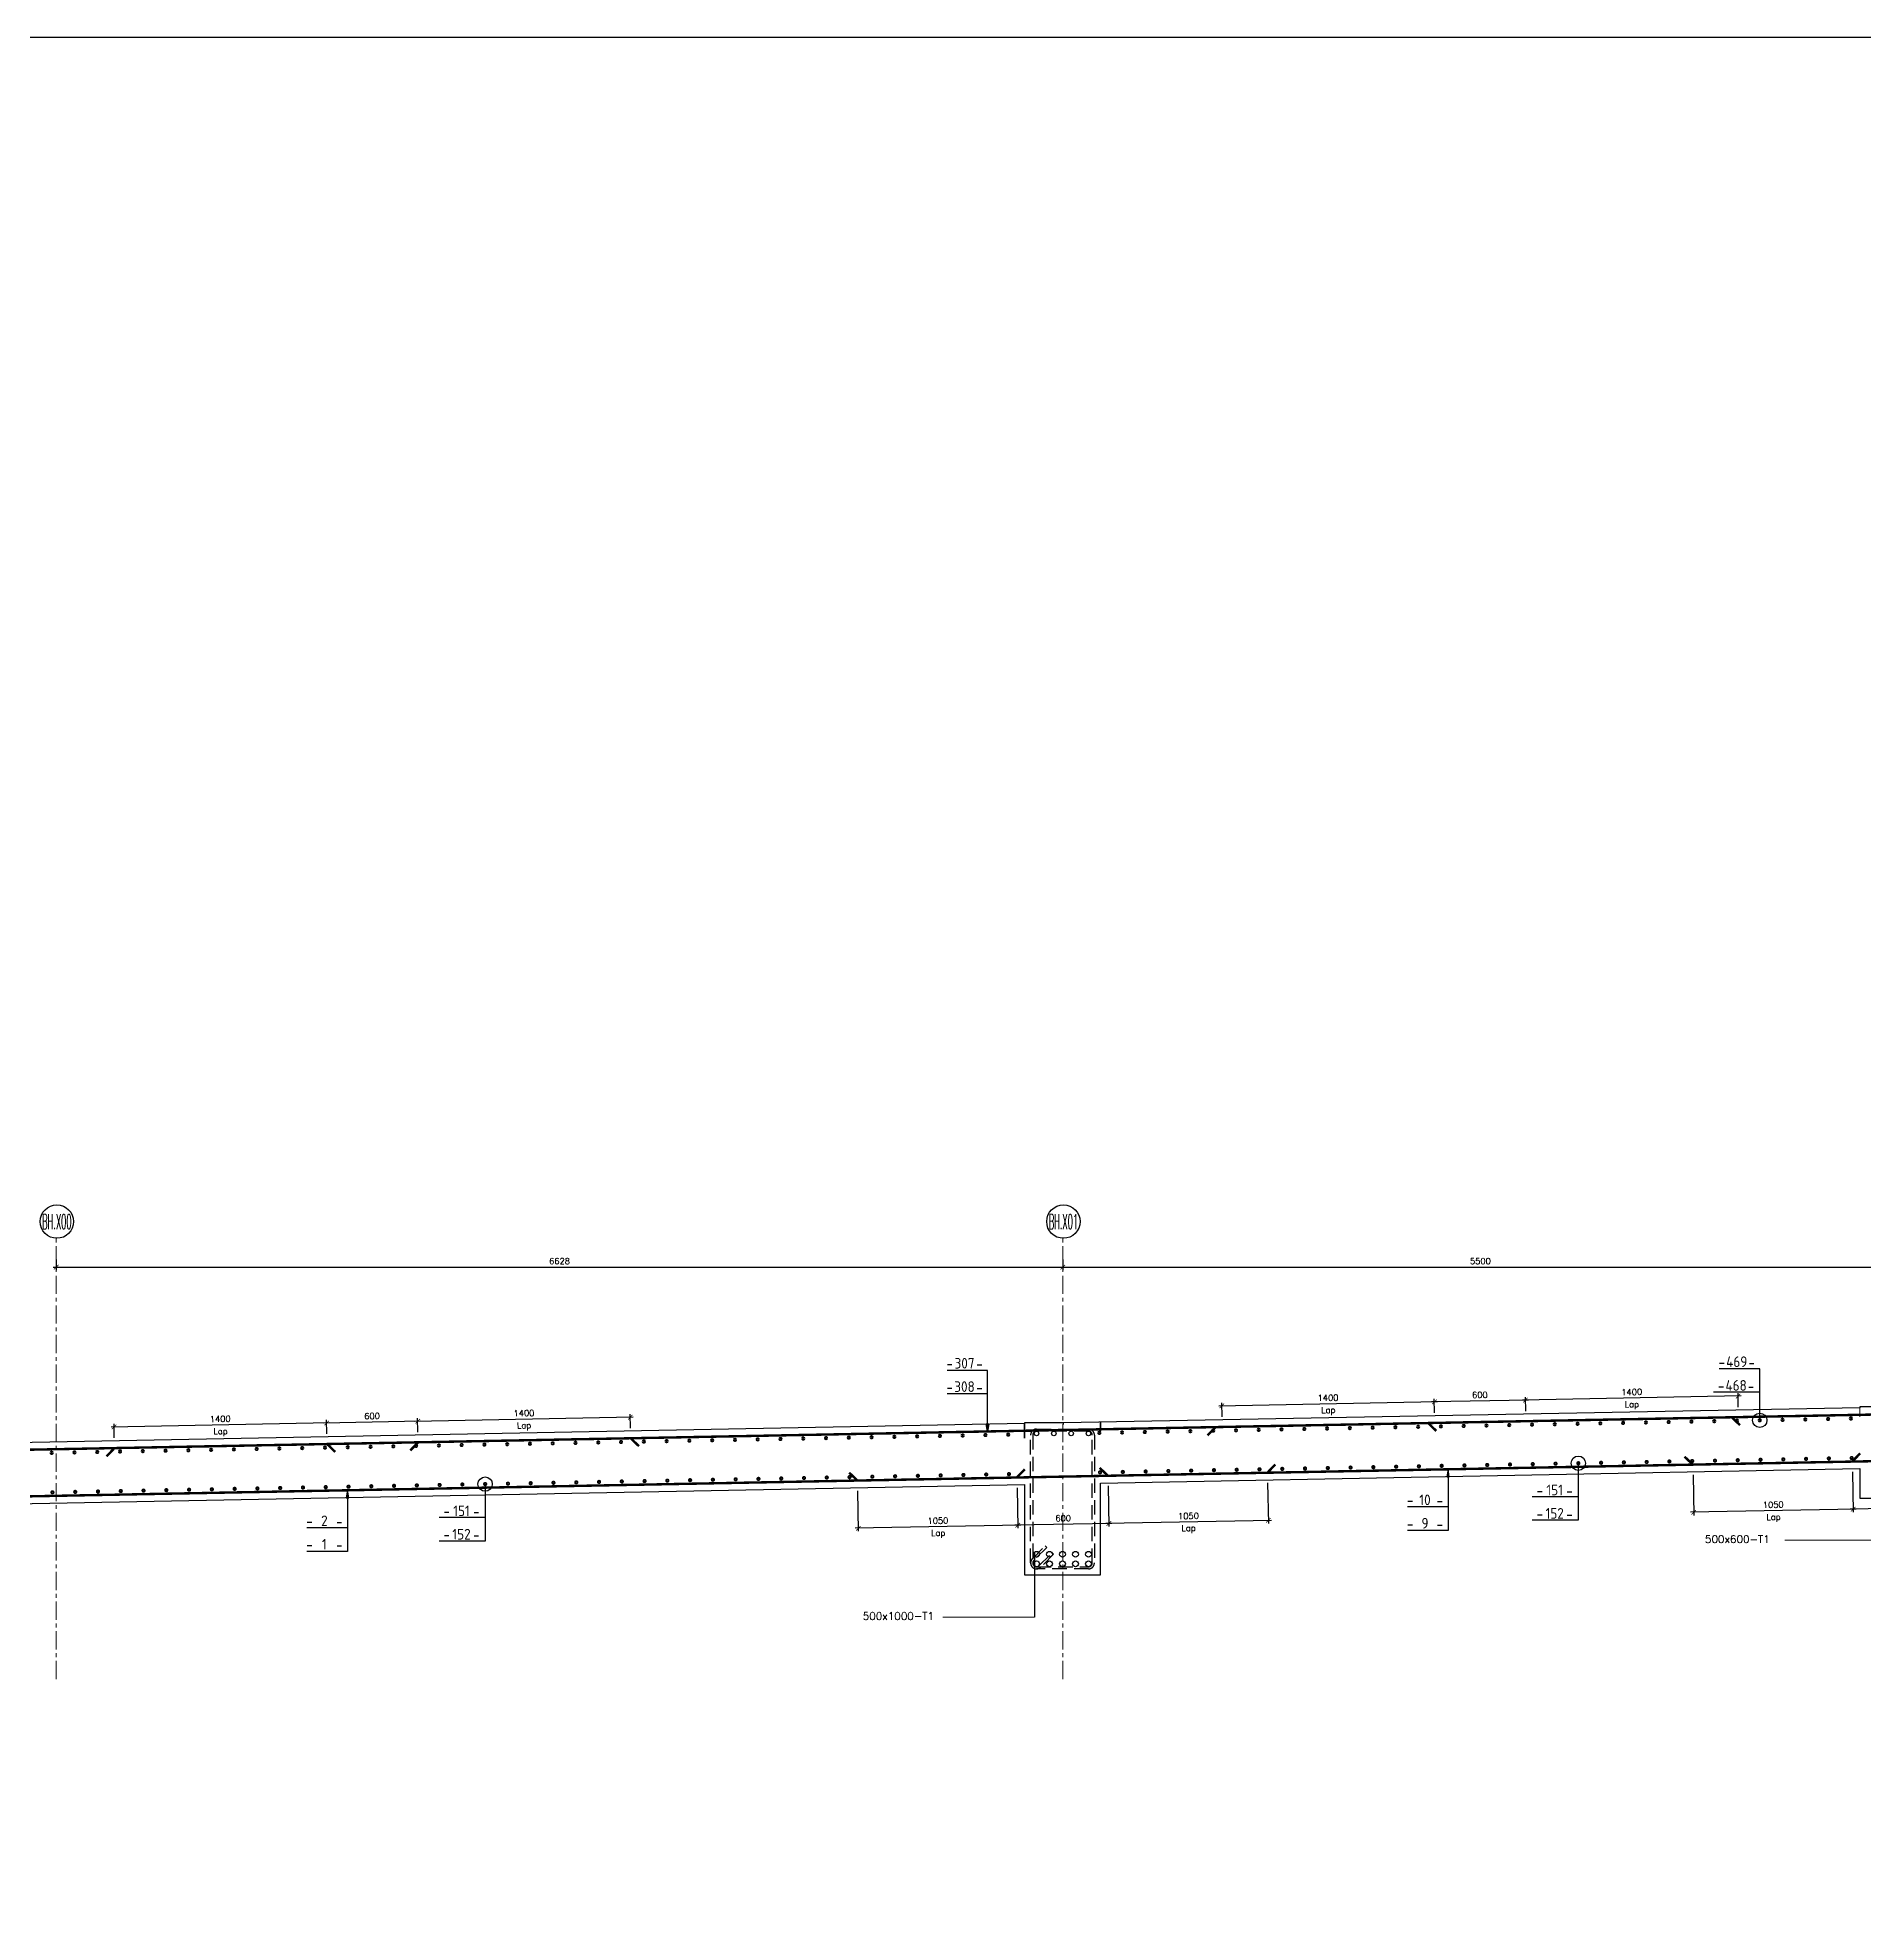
# Model space of a CAD drawing. Extents: x 660761725 to 1323371458, y 2734871439 to 5470067957.
# Drawn here: x 661408117 to 661420145, y 2734883720 to 2734896001 of the extents above; entities that cross this region are included whole.
import ezdxf
from ezdxf.enums import TextEntityAlignment as Align

# ---------------------------------------------------------------- set-up
doc = ezdxf.new("R2010")
doc.units = 0
doc.linetypes.add('AXES', pattern=[1.95, 1.2, -0.25, 0.25, -0.25])
doc.linetypes.add('Hidden', pattern=[714.375, 476.25, -238.125])
for name, color, linetype in [('_MECh-DIM', 7, 'Continuous'), ('S-ASSOCIATETEXT', 7, 'Continuous'), ('S-AXIS', 20, 'AXES'), ('S-RBAR-T20', 10, 'Continuous'), ('S-RDIMO', 8, 'Continuous'), ('S-TXT', 3, 'Continuous')]:
    doc.layers.add(name, color=color, linetype=linetype)
doc.layers.add('A-DETL', color=5, linetype='Continuous', lineweight=9, true_color=0x0000ff)
for name, color, linetype, lineweight in [('A-ROOF', 7, 'Continuous', 15), ('S-ARROW', 8, 'Continuous', 13), ('S-BEAM', 7, 'Continuous', 15), ('S-GRID', 7, 'Continuous', 9)]:
    doc.layers.add(name, color=color, linetype=linetype, lineweight=lineweight)
doc.styles.add('ARMACAD', font='isocp.shx')
doc.styles.add('ROMANS', font='romans.shx')
doc.styles.add('ROMANT', font='romant')
doc.dimstyles.new('S-DIMI-20', dxfattribs={"dimscale": 20, "dimtxt": 2, "dimasz": 1.5, "dimexe": 1, "dimexo": 1, "dimgap": 1, "dimtad": 1, "dimdec": 0, "dimzin": 12, "dimdsep": 46, "dimtxsty": 'ROMANS', "dimblk": 'ARCHTICK', "dimcen": 0.09, "dimdle": 1, "dimclrd": 8, "dimclre": 8, "dimclrt": 4, "dimadec": 0, "dimazin": 3, "dimtfac": 1, "dimtdec": 0, "dimtix": 1, "dimtmove": 1, "dimatfit": 3, "dimtolj": 1, "dimtzin": 0, "dimarcsym": 0})

# ---------------------------------------------------------------- blocks, each defined once
blk = doc.blocks.new('_ARCHTICK')
at = {"color": 0, "linetype": 'ByBlock', "const_width": 0.15}
blk.add_lwpolyline([(-0.5, -0.5), (0.5, 0.5)], dxfattribs=at)
blk = doc.blocks.new('*D90')
at = {"layer": '_MECh-DIM', "color": 8, "lineweight": -2, "transparency": 16777216}
for p, q in [((661878389, 2734764546), (661885057, 2734764546)), ((661878409, 2734764596), (661878409, 2734764526)), ((661885037, 2734764596), (661885037, 2734764526))]:
    blk.add_line(p, q, dxfattribs=at)
at = {"layer": '_MECh-DIM', "color": 8, "lineweight": -2, "transparency": 16777216, "xscale": 30, "yscale": 30, "zscale": 30, "rotation": 180}
blk.add_blockref('_ARCHTICK', (661878409, 2734764546), dxfattribs=at)
at = {"layer": '_MECh-DIM', "color": 8, "lineweight": -2, "transparency": 16777216, "xscale": 30, "yscale": 30, "zscale": 30}
blk.add_blockref('_ARCHTICK', (661885037, 2734764546), dxfattribs=at)
at = {"layer": '_MECh-DIM', "color": 4, "transparency": 16777216, "insert": (661881723, 2734764586), "char_height": 40, "width": 19.95, "attachment_point": 5, "style": 'ROMANS'}
blk.add_mtext('\\A1;6628', dxfattribs=at)
blk = doc.blocks.new('*D91')
at = {"layer": '_MECh-DIM', "color": 8, "lineweight": -2, "transparency": 16777216}
for p, q in [((661885017, 2734764546), (661890557, 2734764546)), ((661885037, 2734764596), (661885037, 2734764526)), ((661890537, 2734764596), (661890537, 2734764526))]:
    blk.add_line(p, q, dxfattribs=at)
at = {"layer": '_MECh-DIM', "color": 8, "lineweight": -2, "transparency": 16777216, "xscale": 30, "yscale": 30, "zscale": 30, "rotation": 180}
blk.add_blockref('_ARCHTICK', (661885037, 2734764546), dxfattribs=at)
at = {"layer": '_MECh-DIM', "color": 8, "lineweight": -2, "transparency": 16777216, "xscale": 30, "yscale": 30, "zscale": 30}
blk.add_blockref('_ARCHTICK', (661890537, 2734764546), dxfattribs=at)
at = {"layer": '_MECh-DIM', "color": 4, "transparency": 16777216, "insert": (661887787, 2734764586), "char_height": 40, "width": 19.95, "attachment_point": 5, "style": 'ROMANS'}
blk.add_mtext('\\A1;5500', dxfattribs=at)
blk = doc.blocks.new('*U1142')
at = {"layer": 'S-AXIS', "color": 3, "linetype": 'Continuous'}
blk.add_circle((0, 5.5), 5.5, dxfattribs=at)
at = {"layer": 'S-AXIS', "color": 3, "linetype": 'Continuous', "ltscale": 0.5, "style": 'ROMANT', "width": 0.4, "flags": 8}
blk.add_attdef('A', text='', height=5, dxfattribs=at).set_placement((0, 5.5), align=Align.MIDDLE_CENTER)
blk = doc.blocks.new('*D1069')
at = {"layer": '_MECh-DIM', "color": 8, "lineweight": -2, "transparency": 16777216}
for p, q in [((661419337, 2734887056), (661417897, 2734887028)), ((661417919, 2734886957), (661417917, 2734887049)), ((661419319, 2734886983), (661419317, 2734887075))]:
    blk.add_line(p, q, dxfattribs=at)
at = {"layer": '_MECh-DIM', "color": 8, "lineweight": -2, "transparency": 16777216, "xscale": 30, "yscale": 30, "zscale": 30}
for p, rotation in [((661417917, 2734887029), 181.0919307529866), ((661419317, 2734887055), 1.091930752986556)]:
    blk.add_blockref('_ARCHTICK', p, dxfattribs=dict(at, rotation=rotation))
at = {"layer": '_MECh-DIM', "color": 4, "transparency": 16777216, "char_height": 40, "attachment_point": 5, "rotation": 1.0919, "style": 'ROMANS'}
for s, insert in [('\\A1;1400', (661418617, 2734887082)), ('\\A1;Lap', (661418618, 2734886995))]:
    blk.add_mtext(s, dxfattribs=dict(at, insert=insert))
blk = doc.blocks.new('*D1070')
at = {"layer": '_MECh-DIM', "color": 8, "lineweight": -2, "transparency": 16777216}
for p, q in [((661417338, 2734887018), (661415898, 2734886990)), ((661415919, 2734886919), (661415917, 2734887011)), ((661417319, 2734886945), (661417317, 2734887037))]:
    blk.add_line(p, q, dxfattribs=at)
at = {"layer": '_MECh-DIM', "color": 8, "lineweight": -2, "transparency": 16777216, "xscale": 30, "yscale": 30, "zscale": 30}
for p, rotation in [((661415918, 2734886991), 181.0919307529866), ((661417318, 2734887017), 1.091930752986556)]:
    blk.add_blockref('_ARCHTICK', p, dxfattribs=dict(at, rotation=rotation))
at = {"layer": '_MECh-DIM', "color": 4, "transparency": 16777216, "char_height": 40, "attachment_point": 5, "rotation": 1.0919, "style": 'ROMANS'}
for s, insert in [('\\A1;1400', (661416617, 2734887044)), ('\\A1;Lap', (661416619, 2734886957))]:
    blk.add_mtext(s, dxfattribs=dict(at, insert=insert))
blk = doc.blocks.new('*D1071')
at = {"layer": '_MECh-DIM', "color": 8, "lineweight": -2, "transparency": 16777216}
for p, q in [((661417937, 2734887029), (661417298, 2734887017)), ((661417319, 2734886945), (661417317, 2734887037)), ((661417919, 2734886957), (661417917, 2734887049))]:
    blk.add_line(p, q, dxfattribs=at)
at = {"layer": '_MECh-DIM', "color": 8, "lineweight": -2, "transparency": 16777216, "xscale": 30, "yscale": 30, "zscale": 30}
for p, rotation in [((661417318, 2734887017), 181.0919307529866), ((661417917, 2734887029), 1.091930752986556)]:
    blk.add_blockref('_ARCHTICK', p, dxfattribs=dict(at, rotation=rotation))
at = {"layer": '_MECh-DIM', "color": 4, "transparency": 16777216, "insert": (661417617, 2734887063), "char_height": 40, "attachment_point": 5, "rotation": 1.0919, "style": 'ROMANS'}
blk.add_mtext('\\A1;600', dxfattribs=at)
blk = doc.blocks.new('*D1078')
at = {"layer": '_MECh-DIM', "color": 8, "lineweight": -2, "transparency": 16777216}
for p, q in [((661412042, 2734886917), (661410603, 2734886889)), ((661410624, 2734886818), (661410622, 2734886910)), ((661412024, 2734886844), (661412022, 2734886936))]:
    blk.add_line(p, q, dxfattribs=at)
at = {"layer": '_MECh-DIM', "color": 8, "lineweight": -2, "transparency": 16777216, "xscale": 30, "yscale": 30, "zscale": 30}
for p, rotation in [((661410623, 2734886890), 181.0919307529866), ((661412022, 2734886916), 1.091930752986556)]:
    blk.add_blockref('_ARCHTICK', p, dxfattribs=dict(at, rotation=rotation))
at = {"layer": '_MECh-DIM', "color": 4, "transparency": 16777216, "char_height": 40, "attachment_point": 5, "rotation": 1.0919, "style": 'ROMANS'}
for s, insert in [('\\A1;1400', (661411322, 2734886943)), ('\\A1;Lap', (661411323, 2734886856))]:
    blk.add_mtext(s, dxfattribs=dict(at, insert=insert))
blk = doc.blocks.new('*D1079')
at = {"layer": '_MECh-DIM', "color": 8, "lineweight": -2, "transparency": 16777216}
for p, q in [((661410043, 2734886879), (661408603, 2734886851)), ((661408624, 2734886780), (661408623, 2734886872)), ((661410024, 2734886806), (661410022, 2734886898))]:
    blk.add_line(p, q, dxfattribs=at)
at = {"layer": '_MECh-DIM', "color": 8, "lineweight": -2, "transparency": 16777216, "xscale": 30, "yscale": 30, "zscale": 30}
for p, rotation in [((661408623, 2734886852), 181.0919307529866), ((661410023, 2734886878), 1.091930752986556)]:
    blk.add_blockref('_ARCHTICK', p, dxfattribs=dict(at, rotation=rotation))
at = {"layer": '_MECh-DIM', "color": 4, "transparency": 16777216, "char_height": 40, "attachment_point": 5, "rotation": 1.0919, "style": 'ROMANS'}
for s, insert in [('\\A1;1400', (661409322, 2734886905)), ('\\A1;Lap', (661409324, 2734886818))]:
    blk.add_mtext(s, dxfattribs=dict(at, insert=insert))
blk = doc.blocks.new('*D1080')
at = {"layer": '_MECh-DIM', "color": 8, "lineweight": -2, "transparency": 16777216}
for p, q in [((661410643, 2734886890), (661410003, 2734886878)), ((661410024, 2734886806), (661410022, 2734886898)), ((661410624, 2734886818), (661410622, 2734886910))]:
    blk.add_line(p, q, dxfattribs=at)
at = {"layer": '_MECh-DIM', "color": 8, "lineweight": -2, "transparency": 16777216, "xscale": 30, "yscale": 30, "zscale": 30}
for p, rotation in [((661410023, 2734886878), 181.0919307529866), ((661410623, 2734886890), 1.091930752986556)]:
    blk.add_blockref('_ARCHTICK', p, dxfattribs=dict(at, rotation=rotation))
at = {"layer": '_MECh-DIM', "color": 4, "transparency": 16777216, "insert": (661410322, 2734886924), "char_height": 40, "attachment_point": 5, "rotation": 1.0919, "style": 'ROMANS'}
blk.add_mtext('\\A1;600', dxfattribs=at)
blk = doc.blocks.new('*D1081')
at = {"layer": '_MECh-DIM', "color": 8, "lineweight": -2, "transparency": 16777216}
for p, q in [((661416219, 2734886484), (661416224, 2734886217)), ((661415169, 2734886464), (661415174, 2734886197)), ((661416244, 2734886237), (661415154, 2734886216))]:
    blk.add_line(p, q, dxfattribs=at)
at = {"layer": '_MECh-DIM', "color": 8, "lineweight": -2, "transparency": 16777216, "xscale": 30, "yscale": 30, "zscale": 30}
for p, rotation in [((661415174, 2734886217), 181.0919491057863), ((661416224, 2734886237), 1.091949105786316)]:
    blk.add_blockref('_ARCHTICK', p, dxfattribs=dict(at, rotation=rotation))
at = {"layer": '_MECh-DIM', "color": 4, "transparency": 16777216, "char_height": 40, "attachment_point": 5, "rotation": 1.0919, "style": 'ROMANS'}
for s, insert in [('\\A1;1050', (661415698, 2734886266)), ('\\A1;Lap', (661415699, 2734886180))]:
    blk.add_mtext(s, dxfattribs=dict(at, insert=insert))
blk = doc.blocks.new('*D1082')
at = {"layer": '_MECh-DIM', "color": 8, "lineweight": -2, "transparency": 16777216}
for p, q in [((661413519, 2734886432), (661413524, 2734886165)), ((661414569, 2734886452), (661414574, 2734886185)), ((661414594, 2734886205), (661413504, 2734886185))]:
    blk.add_line(p, q, dxfattribs=at)
at = {"layer": '_MECh-DIM', "color": 8, "lineweight": -2, "transparency": 16777216, "xscale": 30, "yscale": 30, "zscale": 30}
for p, rotation in [((661413524, 2734886185), 181.0919491057863), ((661414574, 2734886205), 1.091949105786316)]:
    blk.add_blockref('_ARCHTICK', p, dxfattribs=dict(at, rotation=rotation))
at = {"layer": '_MECh-DIM', "color": 4, "transparency": 16777216, "char_height": 40, "attachment_point": 5, "rotation": 1.0919, "style": 'ROMANS'}
for s, insert in [('\\A1;1050', (661414048, 2734886235)), ('\\A1;Lap', (661414050, 2734886148))]:
    blk.add_mtext(s, dxfattribs=dict(at, insert=insert))
blk = doc.blocks.new('*D1083')
at = {"layer": '_MECh-DIM', "color": 8, "lineweight": -2, "transparency": 16777216}
for p, q in [((661414569, 2734886452), (661414574, 2734886185)), ((661415169, 2734886464), (661415174, 2734886197)), ((661415194, 2734886217), (661414554, 2734886205))]:
    blk.add_line(p, q, dxfattribs=at)
at = {"layer": '_MECh-DIM', "color": 8, "lineweight": -2, "transparency": 16777216, "xscale": 30, "yscale": 30, "zscale": 30}
for p, rotation in [((661415174, 2734886217), 1.091949105786316), ((661414574, 2734886205), 181.0919491057863)]:
    blk.add_blockref('_ARCHTICK', p, dxfattribs=dict(at, rotation=rotation))
at = {"layer": '_MECh-DIM', "color": 4, "transparency": 16777216, "insert": (661414873, 2734886251), "char_height": 40, "attachment_point": 5, "rotation": 1.0919, "style": 'ROMANS'}
blk.add_mtext('\\A1;600', dxfattribs=at)
blk = doc.blocks.new('*D1094')
at = {"layer": '_MECh-DIM', "color": 8, "lineweight": -2, "transparency": 16777216}
for p, q in [((661419021, 2734886537), (661419026, 2734886270)), ((661420070, 2734886557), (661420075, 2734886290)), ((661420095, 2734886310), (661419005, 2734886290))]:
    blk.add_line(p, q, dxfattribs=at)
at = {"layer": '_MECh-DIM', "color": 8, "lineweight": -2, "transparency": 16777216, "xscale": 30, "yscale": 30, "zscale": 30}
for p, rotation in [((661419025, 2734886290), 181.0919491057866), ((661420075, 2734886310), 1.091949105786636)]:
    blk.add_blockref('_ARCHTICK', p, dxfattribs=dict(at, rotation=rotation))
at = {"layer": '_MECh-DIM', "color": 4, "transparency": 16777216, "char_height": 40, "attachment_point": 5, "rotation": 1.0919, "style": 'ROMANS'}
for s, insert in [('\\A1;1050', (661419549, 2734886340)), ('\\A1;Lap', (661419551, 2734886253))]:
    blk.add_mtext(s, dxfattribs=dict(at, insert=insert))
blk = doc.blocks.new('*D1095')
at = {"layer": '_MECh-DIM', "color": 8, "lineweight": -2, "transparency": 16777216}
for p, q in [((661420070, 2734886557), (661420075, 2734886290)), ((661420670, 2734886569), (661420675, 2734886301)), ((661420695, 2734886322), (661420055, 2734886310))]:
    blk.add_line(p, q, dxfattribs=at)
at = {"layer": '_MECh-DIM', "color": 8, "lineweight": -2, "transparency": 16777216, "xscale": 30, "yscale": 30, "zscale": 30}
for p, rotation in [((661420075, 2734886310), 181.0919491057866), ((661420675, 2734886321), 1.091949105786636)]:
    blk.add_blockref('_ARCHTICK', p, dxfattribs=dict(at, rotation=rotation))
at = {"layer": '_MECh-DIM', "color": 4, "transparency": 16777216, "insert": (661420374, 2734886356), "char_height": 40, "attachment_point": 5, "rotation": 1.0919, "style": 'ROMANS'}
blk.add_mtext('\\A1;600', dxfattribs=at)
blk = doc.blocks.new('CADF_02')
at = {"color": 0}
blk.add_lwpolyline([(0, 0), (2.5, -0.42), (2.5, 0.42)], close=True, dxfattribs=at)
blk = doc.blocks.new('cadf_11')
for p, q in [((-4.16, 1.17), (-5.64, 1.17)), ((4.16, 1.17), (5.64, 1.17))]:
    blk.add_line(p, q)
at = {"style": 'ARMACAD'}
for tag, p in [('$COM3', (-6.46, -2.82)), ('$COM4', (19.38, -2.81))]:
    blk.add_attdef(tag, text='', height=3.5, dxfattribs=at).set_placement(p, align=Align.BOTTOM_RIGHT)
blk.add_attdef('$REP', text='', height=3.5, dxfattribs=at).set_placement((0, 0), align=Align.CENTER)
blk = doc.blocks.new('I am the eminence in shadow… the one who manipulates everything from the darkness.')
at = {"layer": 'A-DETL', "color": 8, "linetype": 'Hidden'}
for p, q in [((661890286.4, 2734763620.8), (661890286.4, 2734763609.6)), ((661890286.4, 2734763620.7), (661890286.4, 2734763615.3)), ((661884785.2, 2734763509.7), (661884785.1, 2734763515.9)), ((661884785.2, 2734763504.8), (661884785.1, 2734763515.9)), ((661885042.5, 2734763520.8), (661885042.6, 2734763509.7))]:
    blk.add_line(p, q, dxfattribs=at)
at = {"layer": 'A-DETL', "color": 8}
blk.add_line((661890286.4, 2734763620.8), (661890286.4, 2734763560.8), dxfattribs=at)
at = {"layer": 'A-DETL', "color": 8, "lineweight": 35}
for p, q in [((661884785.1, 2734763515.9), (661884785.1, 2734763420.8)), ((661885285.1, 2734763465.4), (661885285.1, 2734763525.4))]:
    blk.add_line(p, q, dxfattribs=at)
at = {"layer": 'A-ROOF', "color": 8, "lineweight": 25}
for p, q in [((661890286.4, 2734763620.8), (661885042.5, 2734763520.8)), ((661884785.1, 2734763515.9), (661875937.7, 2734763347.3)), ((661885285.1, 2734763125), (661890286.4, 2734763220.3)), ((661876293.3, 2734762953.6), (661884785.1, 2734763115.4))]:
    blk.add_line(p, q, dxfattribs=at)
at = {"layer": 'S-ARROW'}
for points in [[(661890396.7, 2734762748.8), (661889791.9, 2734762748.8)], [(661884850.7, 2734762242.8), (661884245.9, 2734762242.8)]]:
    blk.add_lwpolyline(points, dxfattribs=at)
at = {"layer": 'S-BEAM', "color": 8, "lineweight": 25}
for p, q in [((661890581.7, 2734763626.4), (661890286.4, 2734763626.4)), ((661890286.4, 2734763626.4), (661890286.4, 2734763620.8)), ((661885042.5, 2734763520.8), (661884785.1, 2734763520.8)), ((661884785.1, 2734763520.8), (661884785.1, 2734763515.9)), ((661890286.4, 2734763220.3), (661890286.4, 2734763025.8)), ((661884785.1, 2734763115.4), (661884785.1, 2734762519.8)), ((661885285.1, 2734762519.8), (661885285.1, 2734763125)), ((661890286.4, 2734763025.8), (661890786.4, 2734763025.8)), ((661884785.1, 2734762519.8), (661885285.1, 2734762519.8))]:
    blk.add_line(p, q, dxfattribs=at)
at = {"layer": 'S-GRID', "color": 8, "linetype": 'AXES', "lineweight": 13, "ltscale": 100}
for p, q in [((661878408.9, 2734761834.5), (661878408.9, 2734764736)), ((661885037, 2734761834.5), (661885037, 2734764736))]:
    blk.add_line(p, q, dxfattribs=at)
ref = blk.add_blockref('*U1142', (661878412.5, 2734764735.9), dxfattribs=dict(at, xscale=20, yscale=20, zscale=20))
ref.add_attrib('A', 'BH.X00', dxfattribs={"layer": 'S-AXIS', "color": 3, "linetype": 'Continuous', "ltscale": 0.5, "height": 100, "style": 'ROMANT', "width": 0.4}).set_placement((661878412.5, 2734764845.9), align=Align.MIDDLE_CENTER)
ref = blk.add_blockref('*U1142', (661885040.7, 2734764735.9), dxfattribs=dict(at, xscale=20, yscale=20, zscale=20))
ref.add_attrib('A', 'BH.X01', dxfattribs={"layer": 'S-AXIS', "color": 3, "linetype": 'Continuous', "ltscale": 0.5, "height": 100, "style": 'ROMANT', "width": 0.4}).set_placement((661885040.7, 2734764845.9), align=Align.MIDDLE_CENTER)
at = {"layer": 'S-TXT', "char_height": 50, "attachment_point": 1, "style": 'ROMANS'}
for s, insert in [('500x600-T1', (661889265.7, 2734762780.2)), ('500x1000-T1', (661883719.7, 2734762274.3))]:
    blk.add_mtext(s, dxfattribs=dict(at, insert=insert))
at = {"layer": '_MECh-DIM', "color": 8}
for base, p1, p2, picture, middle in [((661885037, 2734764545.8), (661878408.9, 2734764616.5), (661885037, 2734764616.5), '*D90', (661881723, 2734764585.8)), ((661890537, 2734764545.8), (661885037, 2734764616.5), (661890537, 2734764616.5), '*D91', (661887787, 2734764585.8))]:
    dim = blk.add_linear_dim(base=base, p1=p1, p2=p2, dimstyle='S-DIMI-20', dxfattribs=at)
    dim.commit()
    dim.dimension.update_dxf_attribs({"geometry": picture, "text_midpoint": middle})
at = {"layer": 'S-ARROW'}
blk.add_leader([(661884850.7, 2734762668.8), (661884850.7, 2734762242.8)], dimstyle='S-DIMI-20', override={"dimgap": 1, "dimtad": 0}, dxfattribs=at)

msp = doc.modelspace()

# ---------------------------------------------------------------- linework, layer by layer
msp.add_lwpolyline([(661306114.56502104, 2734896001), (661439313.56502104, 2734896001), (661439313.56502104, 2734871439), (661306114.56502104, 2734871439)], close=True)
at = {"layer": 'S-RBAR-T20', "const_width": 16}
for points in [[(661434715.59948337, 2734887210.19722986), (661405949.40418708, 2734886661.90181494, 0.4481271093), (661405865.07861328, 2734886563.62570286), (661406004.67726982, 2734885523.71406984)], [(661405847.16684985, 2734886671.93380213), (661405879.22362947, 2734886433.13337994, 0.3810942348), (661405969.88608563, 2734886355.34068823), (661434715.59948337, 2734886903.24544001)]]:
    msp.add_lwpolyline(points, format="xyb", dxfattribs=at)
for points in [[(661415704.95746541, 2734886824.22979689, -1), (661415716.69893098, 2734886824.67755413, -1)], [(661415854.93022549, 2734886827.08833694, -1), (661415866.67169106, 2734886827.53609419, -1)], [(661416004.90298545, 2734886829.94687796, -1), (661416016.64445102, 2734886830.3946352, -1)], [(661416154.87574542, 2734886832.80541897, -1), (661416166.61721098, 2734886833.25317621, -1)], [(661416304.8485055, 2734886835.66395998, -1), (661416316.58997107, 2734886836.11171579, -1)], [(661416454.82126546, 2734886838.52250004, -1), (661416466.56273103, 2734886838.97025681, -1)], [(661416604.79402554, 2734886841.38104105, -1), (661416616.53549111, 2734886841.82879686, -1)], [(661416754.7667855, 2734886844.23958111, -1), (661416766.50825107, 2734886844.68733788, -1)], [(661416904.73954558, 2734886847.09812212, -1), (661416916.48101115, 2734886847.54587793, -1)], [(661417054.71230555, 2734886849.95666218, -1), (661417066.45377111, 2734886850.40441895, -1)], [(661417204.68506551, 2734886852.81520319, -1), (661417216.42653108, 2734886853.262959, -1)], [(661417354.65782559, 2734886855.67374277, -1), (661417366.39929116, 2734886856.12150002, -1)], [(661417504.63058555, 2734886858.53228378, -1), (661417516.37205112, 2734886858.98004103, -1)], [(661417654.60334563, 2734886861.39082384, -1), (661417666.3448112, 2734886861.83858109, -1)], [(661417804.57610559, 2734886864.24936485, -1), (661417816.31757116, 2734886864.6971221, -1)], [(661417954.54886568, 2734886867.10790491, -1), (661417966.29033124, 2734886867.55566216, -1)], [(661418104.52162564, 2734886869.96644592, -1), (661418116.26309121, 2734886870.41420317, -1)], [(661418254.4943856, 2734886872.82498693, -1), (661418266.23585117, 2734886873.27274418, -1)], [(661418404.46714568, 2734886875.68352699, -1), (661418416.20861125, 2734886876.13128424, -1)], [(661418554.43990564, 2734886878.542068, -1), (661418566.18137121, 2734886878.98982477, -1)], [(661418704.41266572, 2734886881.40060902, -1), (661418716.15413129, 2734886881.84836483, -1)], [(661418854.38542569, 2734886884.25914907, -1), (661418866.12689126, 2734886884.70690584, -1)], [(661419004.35818577, 2734886887.11769009, -1), (661419016.09965134, 2734886887.5654459, -1)], [(661419154.33094573, 2734886889.97623014, -1), (661419166.0724113, 2734886890.42398691, -1)], [(661419304.30370569, 2734886892.83477116, -1), (661419316.04517126, 2734886893.28252697, -1)], [(661419454.27646577, 2734886895.69331121, -1), (661419466.01793134, 2734886896.14106798, -1)], [(661419604.24922574, 2734886898.55185223, -1), (661419615.9906913, 2734886898.99960899, -1)], [(661419754.22198582, 2734886901.41039181, -1), (661419765.96345139, 2734886901.85814905, -1)], [(661419904.19474578, 2734886904.26893282, -1), (661419915.93621135, 2734886904.71669006, -1)], [(661420054.16750574, 2734886907.12747288, -1), (661420065.90897131, 2734886907.57523012, -1)], [(661409256.12878489, 2734886701.31255198, -1), (661409267.87025046, 2734886701.76030922, -1)], [(661409406.10154486, 2734886704.17109299, -1), (661409417.84301043, 2734886704.61885023, -1)], [(661409556.07430494, 2734886707.029634, -1), (661409567.81577051, 2734886707.47739077, -1)], [(661409706.0470649, 2734886709.88817501, -1), (661409717.78853047, 2734886710.33593082, -1)], [(661409856.01982498, 2734886712.74671507, -1), (661409867.76129055, 2734886713.19447184, -1)], [(661410005.99258494, 2734886715.60525608, -1), (661410017.73405051, 2734886716.05301189, -1)], [(661410155.96534491, 2734886718.46379614, -1), (661410167.70681047, 2734886718.91155291, -1)], [(661410305.93810499, 2734886721.32233715, -1), (661410317.67957056, 2734886721.77009296, -1)], [(661410455.91086495, 2734886724.18087721, -1), (661410467.65233052, 2734886724.62863398, -1)], [(661410605.88362503, 2734886727.03941822, -1), (661410617.6250906, 2734886727.48717499, -1)], [(661410755.85638499, 2734886729.8979578, -1), (661410767.59785056, 2734886730.34571505, -1)], [(661410905.82914507, 2734886732.75649881, -1), (661410917.57061064, 2734886733.20425606, -1)], [(661411055.80190504, 2734886735.61503887, -1), (661411067.5433706, 2734886736.06279612, -1)], [(661411205.774665, 2734886738.47357988, -1), (661411217.51613057, 2734886738.92133713, -1)], [(661411355.74742508, 2734886741.33211994, -1), (661411367.48889065, 2734886741.77987719, -1)], [(661411505.72018504, 2734886744.19066095, -1), (661411517.46165061, 2734886744.6384182, -1)], [(661411655.69294512, 2734886747.04920197, -1), (661411667.43441069, 2734886747.49695921, -1)], [(661411805.66570508, 2734886749.90774298, -1), (661411817.40717065, 2734886750.35549879, -1)], [(661411955.63846517, 2734886752.76628304, -1), (661411967.37993073, 2734886753.2140398, -1)], [(661412105.61122513, 2734886755.62482405, -1), (661412117.3526907, 2734886756.07257986, -1)], [(661412255.58398509, 2734886758.48336411, -1), (661412267.32545066, 2734886758.93112087, -1)], [(661412405.55674517, 2734886761.34190512, -1), (661412417.29821074, 2734886761.78966093, -1)], [(661412555.52950513, 2734886764.20044518, -1), (661412567.2709707, 2734886764.64820194, -1)], [(661412705.50226521, 2734886767.05898619, -1), (661412717.24373078, 2734886767.506742, -1)], [(661412855.47502518, 2734886769.91752577, -1), (661412867.21649075, 2734886770.36528301, -1)], [(661413005.44778526, 2734886772.77606678, -1), (661413017.18925083, 2734886773.22382402, -1)], [(661413155.42054522, 2734886775.63460684, -1), (661413167.16201079, 2734886776.08236408, -1)], [(661413305.39330518, 2734886778.49314785, -1), (661413317.13477075, 2734886778.94090509, -1)], [(661413455.36606526, 2734886781.35168791, -1), (661413467.10753083, 2734886781.79944515, -1)], [(661413605.33882523, 2734886784.21022892, -1), (661413617.08029079, 2734886784.65798616, -1)], [(661413755.31158531, 2734886787.06876898, -1), (661413767.05305088, 2734886787.51652622, -1)], [(661413905.28434527, 2734886789.92730999, -1), (661413917.02581084, 2734886790.37506723, -1)], [(661414055.25710535, 2734886792.785851, -1), (661414066.99857092, 2734886793.23360777, -1)], [(661414205.22986531, 2734886795.64439201, -1), (661414216.97133088, 2734886796.09214783, -1)], [(661414355.20262527, 2734886798.50293207, -1), (661414366.94409084, 2734886798.95068884, -1)], [(661414505.17538536, 2734886801.36147308, -1), (661414516.91685092, 2734886801.8092289, -1)], [(661415105.06642532, 2734886812.79563522, -1), (661415116.80789089, 2734886813.24339199, -1)], [(661415255.0391854, 2734886815.6541748, -1), (661415266.78065097, 2734886816.10193205, -1)], [(661415405.01194537, 2734886818.51271582, -1), (661415416.75341094, 2734886818.96047306, -1)], [(661415554.98470545, 2734886821.37125587, -1), (661415566.72617102, 2734886821.81901312, -1)], [(661408206.3194648, 2734886681.30276918, -1), (661408218.06093037, 2734886681.750525, -1)], [(661408356.29222476, 2734886684.16130877, -1), (661408368.03369033, 2734886684.60906601, -1)], [(661408506.26498485, 2734886687.01984978, -1), (661408518.00645041, 2734886687.46760702, -1)], [(661408656.23774481, 2734886689.87838984, -1), (661408667.97921038, 2734886690.32614708, -1)], [(661408806.21050489, 2734886692.73693085, -1), (661408817.95197046, 2734886693.18468809, -1)], [(661408956.18326485, 2734886695.59547091, -1), (661408967.92473042, 2734886696.04322815, -1)], [(661409106.15602481, 2734886698.45401192, -1), (661409117.89749038, 2734886698.90176916, -1)], [(661416459.76980603, 2734886578.89830112, 1), (661416471.51980603, 2734886578.89830112, 1)], [(661416609.74256611, 2734886581.75684118, 1), (661416621.49256611, 2734886581.75684118, 1)], [(661416759.71532607, 2734886584.61538219, 1), (661416771.46532607, 2734886584.61538219, 1)], [(661416909.68808615, 2734886587.47392178, 1), (661416921.43808615, 2734886587.47392178, 1)], [(661417059.66084611, 2734886590.33246279, 1), (661417071.41084611, 2734886590.33246279, 1)], [(661417209.63360608, 2734886593.19100285, 1), (661417221.38360608, 2734886593.19100285, 1)], [(661417359.60636616, 2734886596.04954386, 1), (661417371.35636616, 2734886596.04954386, 1)], [(661417509.57912612, 2734886598.90808392, 1), (661417521.32912612, 2734886598.90808392, 1)], [(661417659.5518862, 2734886601.76662493, 1), (661417671.3018862, 2734886601.76662493, 1)], [(661417809.52464616, 2734886604.62516499, 1), (661417821.27464616, 2734886604.62516499, 1)], [(661417959.49740624, 2734886607.483706, 1), (661417971.24740624, 2734886607.483706, 1)], [(661418109.47016621, 2734886610.34224701, 1), (661418121.22016621, 2734886610.34224701, 1)], [(661418259.44292617, 2734886613.20078802, 1), (661418271.19292617, 2734886613.20078802, 1)], [(661418409.41568625, 2734886616.05932808, 1), (661418421.16568625, 2734886616.05932808, 1)], [(661418559.38844621, 2734886618.91786909, 1), (661418571.13844621, 2734886618.91786909, 1)], [(661418709.36120629, 2734886621.77640915, 1), (661418721.11120629, 2734886621.77640915, 1)], [(661418859.33396626, 2734886624.63495016, 1), (661418871.08396626, 2734886624.63495016, 1)], [(661419009.30672634, 2734886627.49349022, 1), (661419021.05672634, 2734886627.49349022, 1)], [(661419159.2794863, 2734886630.35203123, 1), (661419171.0294863, 2734886630.35203123, 1)], [(661419309.25224626, 2734886633.21057081, 1), (661419321.00224626, 2734886633.21057081, 1)], [(661419459.22500634, 2734886636.06911182, 1), (661419470.97500634, 2734886636.06911182, 1)], [(661419609.1977663, 2734886638.92765188, 1), (661419620.9477663, 2734886638.92765188, 1)], [(661419759.17052639, 2734886641.78619289, 1), (661419770.92052639, 2734886641.78619289, 1)], [(661419909.14328635, 2734886644.64473295, 1), (661419920.89328635, 2734886644.64473295, 1)], [(661420059.11604631, 2734886647.50327396, 1), (661420070.86604631, 2734886647.50327396, 1)], [(661410010.94112551, 2734886455.98105621, 1), (661410022.69112551, 2734886455.98105621, 1)], [(661410160.91388547, 2734886458.83959723, 1), (661410172.66388547, 2734886458.83959723, 1)], [(661410310.88664556, 2734886461.69813681, 1), (661410322.63664556, 2734886461.69813681, 1)], [(661410460.85940552, 2734886464.55667782, 1), (661410472.60940552, 2734886464.55667782, 1)], [(661410610.8321656, 2734886467.41521788, 1), (661410622.5821656, 2734886467.41521788, 1)], [(661410760.80492556, 2734886470.27375889, 1), (661410772.55492556, 2734886470.27375889, 1)], [(661410910.77768564, 2734886473.13229895, 1), (661410922.52768564, 2734886473.13229895, 1)], [(661411060.7504456, 2734886475.99083996, 1), (661411072.5004456, 2734886475.99083996, 1)], [(661411210.72320557, 2734886478.84938002, 1), (661411222.47320557, 2734886478.84938002, 1)], [(661411360.69596565, 2734886481.70792103, 1), (661411372.44596565, 2734886481.70792103, 1)], [(661411510.66872561, 2734886484.56646204, 1), (661411522.41872561, 2734886484.56646204, 1)], [(661411660.64148569, 2734886487.42500305, 1), (661411672.39148569, 2734886487.42500305, 1)], [(661411810.61424565, 2734886490.28354311, 1), (661411822.36424565, 2734886490.28354311, 1)], [(661411960.58700573, 2734886493.14208412, 1), (661411972.33700573, 2734886493.14208412, 1)], [(661412110.5597657, 2734886496.00062418, 1), (661412122.3097657, 2734886496.00062418, 1)], [(661412260.53252566, 2734886498.85916519, 1), (661412272.28252566, 2734886498.85916519, 1)], [(661412410.50528574, 2734886501.71770477, 1), (661412422.25528574, 2734886501.71770477, 1)], [(661412560.4780457, 2734886504.57624578, 1), (661412572.2280457, 2734886504.57624578, 1)], [(661412710.45080578, 2734886507.43478584, 1), (661412722.20080578, 2734886507.43478584, 1)], [(661412860.42356575, 2734886510.29332685, 1), (661412872.17356575, 2734886510.29332685, 1)], [(661413010.39632583, 2734886513.15186691, 1), (661413022.14632583, 2734886513.15186691, 1)], [(661413160.36908579, 2734886516.01040792, 1), (661413172.11908579, 2734886516.01040792, 1)], [(661413310.34184575, 2734886518.86894798, 1), (661413322.09184575, 2734886518.86894798, 1)], [(661413460.31460583, 2734886521.72748899, 1), (661413472.06460583, 2734886521.72748899, 1)], [(661413610.28736579, 2734886524.58603001, 1), (661413622.03736579, 2734886524.58603001, 1)], [(661413760.26012588, 2734886527.44457006, 1), (661413772.01012588, 2734886527.44457006, 1)], [(661413910.23288584, 2734886530.30311108, 1), (661413921.98288584, 2734886530.30311108, 1)], [(661414060.20564592, 2734886533.16165209, 1), (661414071.95564592, 2734886533.16165209, 1)], [(661414210.17840588, 2734886536.02019215, 1), (661414221.92840588, 2734886536.02019215, 1)], [(661414360.15116584, 2734886538.87873316, 1), (661414371.90116584, 2734886538.87873316, 1)], [(661414510.12392592, 2734886541.73727322, 1), (661414521.87392592, 2734886541.73727322, 1)], [(661415110.01496589, 2734886553.17143488, 1), (661415121.76496589, 2734886553.17143488, 1)], [(661415259.98772597, 2734886556.02997589, 1), (661415271.73772597, 2734886556.02997589, 1)], [(661415409.96048594, 2734886558.88851595, 1), (661415421.71048594, 2734886558.88851595, 1)], [(661415559.93324602, 2734886561.74705696, 1), (661415571.68324602, 2734886561.74705696, 1)], [(661415709.90600598, 2734886564.60559702, 1), (661415721.65600598, 2734886564.60559702, 1)], [(661415859.87876606, 2734886567.46413803, 1), (661415871.62876606, 2734886567.46413803, 1)], [(661416009.85152602, 2734886570.32267904, 1), (661416021.60152602, 2734886570.32267904, 1)], [(661416159.82428598, 2734886573.18122005, 1), (661416171.57428598, 2734886573.18122005, 1)], [(661416309.79704607, 2734886576.03976011, 1), (661416321.54704607, 2734886576.03976011, 1)], [(661408211.26800537, 2734886421.67856884, 1), (661408223.01800537, 2734886421.67856884, 1)], [(661408361.24076533, 2734886424.53710985, 1), (661408372.99076533, 2734886424.53710985, 1)], [(661408511.21352541, 2734886427.39564991, 1), (661408522.96352541, 2734886427.39564991, 1)], [(661408661.18628538, 2734886430.25419092, 1), (661408672.93628538, 2734886430.25419092, 1)], [(661408811.15904546, 2734886433.11273098, 1), (661408822.90904546, 2734886433.11273098, 1)], [(661408961.13180542, 2734886435.97127199, 1), (661408972.88180542, 2734886435.97127199, 1)], [(661409111.10456538, 2734886438.829813, 1), (661409122.85456538, 2734886438.829813, 1)], [(661409261.07732546, 2734886441.68835306, 1), (661409272.82732546, 2734886441.68835306, 1)], [(661409411.05008543, 2734886444.54689407, 1), (661409422.80008543, 2734886444.54689407, 1)], [(661409561.02284551, 2734886447.40543509, 1), (661409572.77284551, 2734886447.40543509, 1)], [(661409710.99560547, 2734886450.26397514, 1), (661409722.74560547, 2734886450.26397514, 1)], [(661409860.96836555, 2734886453.12251616, 1), (661409872.71836555, 2734886453.12251616, 1)]]:
    msp.add_lwpolyline(points, format="xyb", close=True, dxfattribs=at)
for points in [[(661415876.36335421, 2734886851.1144371), (661415824.2119242, 2734886796.93631983)], [(661417276.10906112, 2734886877.79419994), (661417330.28717864, 2734886825.64276981)], [(661419275.74596179, 2734886915.9081521), (661419329.9240793, 2734886863.75672197)], [(661408625.68032074, 2734886712.91328812), (661408573.52889073, 2734886658.73517084)], [(661410025.42602766, 2734886739.59305096), (661410079.60414517, 2734886687.44162178)], [(661410625.3170172, 2734886751.02723598), (661410573.16558719, 2734886696.84911823)], [(661412025.06292832, 2734886777.70700312), (661412079.24104583, 2734886725.55557299)], [(661416217.52604949, 2734886550.66416693), (661416269.67747939, 2734886604.8422842)], [(661419019.27134252, 2734886604.06641483), (661418965.09322536, 2734886656.21784401)], [(661420069.0805161, 2734886624.07623482), (661420121.23194587, 2734886678.25435305)], [(661413518.01641524, 2734886499.21033716), (661413463.83829808, 2734886551.36176586)], [(661414567.82558882, 2734886519.22015715), (661414619.97701859, 2734886573.39827394)], [(661415167.71667278, 2734886530.65434313), (661415113.53855538, 2734886582.80577183)]]:
    msp.add_lwpolyline(points, dxfattribs=at)
at = {"layer": 'S-RDIMO'}
for p, q in [((661414375.01843739, 2734887224.64298391), (661414108.61964357, 2734887224.64298391)), ((661414375.01843739, 2734886822.49745893), (661414375.01843739, 2734887224.64298391)), ((661419460.14719856, 2734887234.68929195), (661419193.74840474, 2734887234.68929195)), ((661419460.14719856, 2734886895.91719007), (661419460.14719856, 2734887234.68929195)), ((661414375.01843739, 2734887070.64298391), (661414108.61964357, 2734887070.64298391)), ((661419460.14719856, 2734887080.68929195), (661419156.22610641, 2734887080.68929195)), ((661419460.14719856, 2734887080.68929195), (661419156.22610641, 2734887080.68929195)), ((661418265.31792617, 2734886613.20078802), (661418265.31792617, 2734886238.22897005)), ((661411066.6254456, 2734886475.99083996), (661411066.6254456, 2734886101.01902199)), ((661417407.33654606, 2734886573.34306383), (661417407.33654606, 2734886171.19753885)), ((661410159.41561365, 2734886435.19480324), (661410159.41561365, 2734886033.04927778)), ((661418265.31792617, 2734886392.22897005), (661417961.39683402, 2734886392.22897005)), ((661418265.31792617, 2734886392.22897005), (661417961.39683402, 2734886392.22897005)), ((661411066.6254456, 2734886255.01902199), (661410762.70435345, 2734886255.01902199)), ((661411066.6254456, 2734886255.01902199), (661410762.70435345, 2734886255.01902199)), ((661417407.33654606, 2734886325.19753885), (661417140.93775225, 2734886325.19753885)), ((661418265.31792617, 2734886238.22897005), (661417961.39683402, 2734886238.22897005)), ((661418265.31792617, 2734886238.22897005), (661417961.39683402, 2734886238.22897005)), ((661410159.41561365, 2734886187.04927778), (661409893.01681983, 2734886187.04927778)), ((661417407.33654606, 2734886171.19753885), (661417140.93775225, 2734886171.19753885)), ((661410159.41561365, 2734886033.04927778), (661409893.01681983, 2734886033.04927778)), ((661411066.6254456, 2734886101.01902199), (661410762.70435345, 2734886101.01902199)), ((661411066.6254456, 2734886101.01902199), (661410762.70435345, 2734886101.01902199))]:
    msp.add_line(p, q, dxfattribs=at)
at = {"layer": 'S-RDIMO', "linetype": 'Hidden', "ltscale": 0.2}
msp.add_lwpolyline([(661414754.93770897, 2734886069.24266481), (661414764.83720386, 2734886059.34317017), (661414679.98438966, 2734885974.49035692, 0.6681786379), (661414697.66205883, 2734885931.81268692), (661415039.66205943, 2734885931.81268501, 0.4142135624), (661415064.66205966, 2734885956.81267118), (661415064.66046095, 2734886798.99394417, 0.4142135624), (661415039.66046119, 2734886823.993958), (661414697.66046059, 2734886823.99396086, 0.4142135624), (661414672.66046035, 2734886798.99397516), (661414672.66205907, 2734885956.81270123, 0.6681786379), (661414715.33979273, 2734885939.13508177), (661414800.19229937, 2734886023.98820305), (661414810.09183002, 2734886014.08874416), (661414725.23932338, 2734885929.23562288, -0.6681786379), (661414658.66205907, 2734885956.812675), (661414658.66046035, 2734886798.99394798, -0.4142135624), (661414697.66046059, 2734886837.99396086), (661415039.66046119, 2734886837.993958, -0.4142135624), (661415078.66046095, 2734886798.99397087), (661415078.66205966, 2734885956.81269693, -0.4142135624), (661415039.66205943, 2734885917.81268501), (661414697.66205883, 2734885917.81268692, -0.6681786379), (661414670.08489478, 2734885984.38985205)], format="xyb", close=True, dxfattribs=at)
at = {"layer": 'S-RDIMO', "color": 3}
for centre in [(661419460.14719856, 2734886895.91719007), (661418265.31792617, 2734886613.20078802), (661411066.6254456, 2734886475.99083996)]:
    msp.add_circle(centre, 47.17419314, dxfattribs=at)
at = {"layer": 'S-RDIMO'}
for centre, radius in [((661414697.6594336, 2734886809.243958), 14.75), ((661414811.65977609, 2734886809.243958), 14.75), ((661414925.6601187, 2734886809.243958), 14.75), ((661415039.66046119, 2734886809.243958), 14.75), ((661414697.66101885, 2734886013.81268501), 19), ((661414783.16127574, 2734886013.81268501), 19), ((661414868.66153264, 2734886013.81268501), 19), ((661414954.16178954, 2734886013.81268501), 19), ((661415039.66204643, 2734886013.81268501), 19), ((661414697.66103184, 2734885950.81268501), 19), ((661414783.16128874, 2734885950.81268501), 19), ((661414868.66154563, 2734885950.81268501), 19), ((661414954.16180253, 2734885950.81268501), 19), ((661415039.66205943, 2734885950.81268501), 19)]:
    msp.add_circle(centre, radius, dxfattribs=at)

# ---------------------------------------------------------------- block references
at = {"layer": 'S-ASSOCIATETEXT'}
ref = msp.add_blockref('cadf_11', (661414223.43011141, 2734887236.60132313), dxfattribs=dict(at, xscale=20, yscale=20, zscale=20))
ref.add_attrib('$REP', '307', dxfattribs={"height": 70, "style": 'ARMACAD', "flags": 2}).set_placement((661414223.43011141, 2734887236.60132313), align=Align.CENTER)
ref = msp.add_blockref('cadf_11', (661419308.55887258, 2734887246.64763117), dxfattribs=dict(at, xscale=20, yscale=20, zscale=20))
ref.add_attrib('$REP', '469', dxfattribs={"height": 70, "style": 'ARMACAD', "flags": 2}).set_placement((661419308.55887258, 2734887246.64763117), align=Align.CENTER)
ref = msp.add_blockref('cadf_11', (661414223.43011141, 2734887082.60132313), dxfattribs=dict(at, xscale=20, yscale=20, zscale=20))
ref.add_attrib('$REP', '308', dxfattribs={"height": 70, "style": 'ARMACAD', "flags": 2}).set_placement((661414223.43011141, 2734887082.60132313), align=Align.CENTER)
ref = msp.add_blockref('cadf_11', (661419304.40743923, 2734887090.50210619), dxfattribs=dict(at, xscale=20, yscale=20, zscale=20))
ref.add_attrib('$REP', '468', dxfattribs={"height": 70, "style": 'ARMACAD', "flags": 2}).set_placement((661419304.40743923, 2734887090.50210619), align=Align.CENTER)
ref = msp.add_blockref('cadf_11', (661418109.57816684, 2734886402.04178381), dxfattribs=dict(at, xscale=20, yscale=20, zscale=20))
ref.add_attrib('$REP', '151', dxfattribs={"height": 70, "style": 'ARMACAD', "flags": 2}).set_placement((661418109.57816684, 2734886402.04178381), align=Align.CENTER)
ref = msp.add_blockref('cadf_11', (661417255.74822009, 2734886337.15587902), dxfattribs=dict(at, xscale=20, yscale=20, zscale=20))
ref.add_attrib('$REP', '10', dxfattribs={"height": 70, "style": 'ARMACAD', "flags": 2}).set_placement((661417255.74822009, 2734886337.15587902), align=Align.CENTER)
ref = msp.add_blockref('cadf_11', (661410007.82728767, 2734886199.007617), dxfattribs=dict(at, xscale=20, yscale=20, zscale=20))
ref.add_attrib('$REP', '2', dxfattribs={"height": 70, "style": 'ARMACAD', "flags": 2}).set_placement((661410007.82728767, 2734886199.007617), align=Align.CENTER)
ref = msp.add_blockref('cadf_11', (661410910.88568628, 2734886264.83183622), dxfattribs=dict(at, xscale=20, yscale=20, zscale=20))
ref.add_attrib('$REP', '151', dxfattribs={"height": 70, "style": 'ARMACAD', "flags": 2}).set_placement((661410910.88568628, 2734886264.83183622), align=Align.CENTER)
ref = msp.add_blockref('cadf_11', (661417255.74822009, 2734886183.15587902), dxfattribs=dict(at, xscale=20, yscale=20, zscale=20))
ref.add_attrib('$REP', '9', dxfattribs={"height": 70, "style": 'ARMACAD', "flags": 2}).set_placement((661417255.74822009, 2734886183.15587902), align=Align.CENTER)
ref = msp.add_blockref('cadf_11', (661418109.57816684, 2734886248.04178381), dxfattribs=dict(at, xscale=20, yscale=20, zscale=20))
ref.add_attrib('$REP', '152', dxfattribs={"height": 70, "style": 'ARMACAD', "flags": 2}).set_placement((661418109.57816684, 2734886248.04178381), align=Align.CENTER)
ref = msp.add_blockref('cadf_11', (661410007.82728767, 2734886045.007617), dxfattribs=dict(at, xscale=20, yscale=20, zscale=20))
ref.add_attrib('$REP', '1', dxfattribs={"height": 70, "style": 'ARMACAD', "flags": 2}).set_placement((661410007.82728767, 2734886045.007617), align=Align.CENTER)
ref = msp.add_blockref('cadf_11', (661410910.88568628, 2734886110.83183622), dxfattribs=dict(at, xscale=20, yscale=20, zscale=20))
ref.add_attrib('$REP', '152', dxfattribs={"height": 70, "style": 'ARMACAD', "flags": 2}).set_placement((661410910.88568628, 2734886110.83183622), align=Align.CENTER)
at = {"layer": 'S-AXIS'}
msp.add_blockref('I am the eminence in shadow… the one who manipulates everything from the darkness.', (-470166.43497896, 123358), dxfattribs=at)
at = {"layer": 'S-RDIMO', "yscale": 20, "zscale": 20, "rotation": 270}
for p, xscale in [((661414375.01843739, 2734886822.49745893), -20), ((661417407.33654606, 2734886573.34306383), 20), ((661410159.41561365, 2734886435.19480324), 20)]:
    msp.add_blockref('CADF_02', p, dxfattribs=dict(at, xscale=xscale))

# ---------------------------------------------------------------- dimensions: what is measured, and where the dimension line sits
at = {"layer": '_MECh-DIM', "color": 8}
for base, p1, p2, angle, picture, middle in [((661417317.59222221, 2734887017.27798986), (661417919.23491991, 2734886936.81028891), (661417319.34388077, 2734886925.37610292), 1.091930753, '*D1071', (661417616.77547836, 2734887062.98771715)), ((661410022.78341246, 2734886878.23574686), (661410624.42611027, 2734886797.7680459), (661410024.53507113, 2734886786.33385992), 1.091930753, '*D1080', (661410321.96666873, 2734886923.94547319)), ((661414573.8135159, 2734886205.06655598), (661415168.6075561, 2734886483.91353178), (661414568.71651709, 2734886472.47934723), 1.0919491058, '*D1083', (661414872.99675751, 2734886250.7763772)), ((661420075.06843865, 2734886309.92288017), (661420669.86247885, 2734886588.76985312), (661420069.97143984, 2734886577.33566904), 1.0919491058, '*D1095', (661420374.25168014, 2734886355.63270092))]:
    dim = msp.add_linear_dim(base=base, p1=p1, p2=p2, angle=angle, dimstyle='S-DIMI-20', dxfattribs=at)
    dim.commit()
    dim.dimension.update_dxf_attribs({"geometry": picture, "text_midpoint": middle})
for base, p1, p2, angle, picture, middle in [((661417917.48326528, 2734887028.71197224), (661419318.9807837, 2734886963.48993683), (661417919.23491991, 2734886936.81028891), 1.091930753, '*D1069', (661418617.35620058, 2734887042.05161619)), ((661410622.67445552, 2734886889.66972923), (661412024.17197406, 2734886824.44769382), (661410624.42611027, 2734886797.7680459), 1.091930753, '*D1078', (661411322.54739082, 2734886903.00937319)), ((661415917.84655547, 2734886990.59870815), (661417319.34388077, 2734886925.37610292), (661415919.59822083, 2734886898.69646883), 1.091930753, '*D1070', (661416617.71938872, 2734887003.93835115)), ((661408623.03774583, 2734886851.5564642), (661410024.53507113, 2734886786.33385992), (661408624.78941119, 2734886759.65422487), 1.091930753, '*D1079', (661409322.9105792, 2734886864.89610577)), ((661413524.00429749, 2734886185.05675602), (661414568.71651709, 2734886472.47934723), (661413518.9072994, 2734886452.46951723), 1.0919491058, '*D1082', (661414048.90890682, 2734886195.061656)), ((661415173.70455515, 2734886216.50072813), (661416218.41697776, 2734886503.92335796), (661415168.6075561, 2734886483.91353178), 1.0919491058, '*D1081', (661415698.60926616, 2734886226.50562906)), ((661419025.25922048, 2734886289.91307688), (661420069.97143984, 2734886577.33566904), (661419020.16222215, 2734886557.32583809), 1.0919491058, '*D1094', (661419550.16382957, 2734886299.91797686))]:
    dim = msp.add_linear_dim(base=base, p1=p1, p2=p2, angle=angle, text='<>\\XLap', dimstyle='S-DIMI-20', dxfattribs=at)
    dim.commit()
    dim.dimension.update_dxf_attribs({"geometry": picture, "text_midpoint": middle})

doc.saveas('drawing.dxf')
